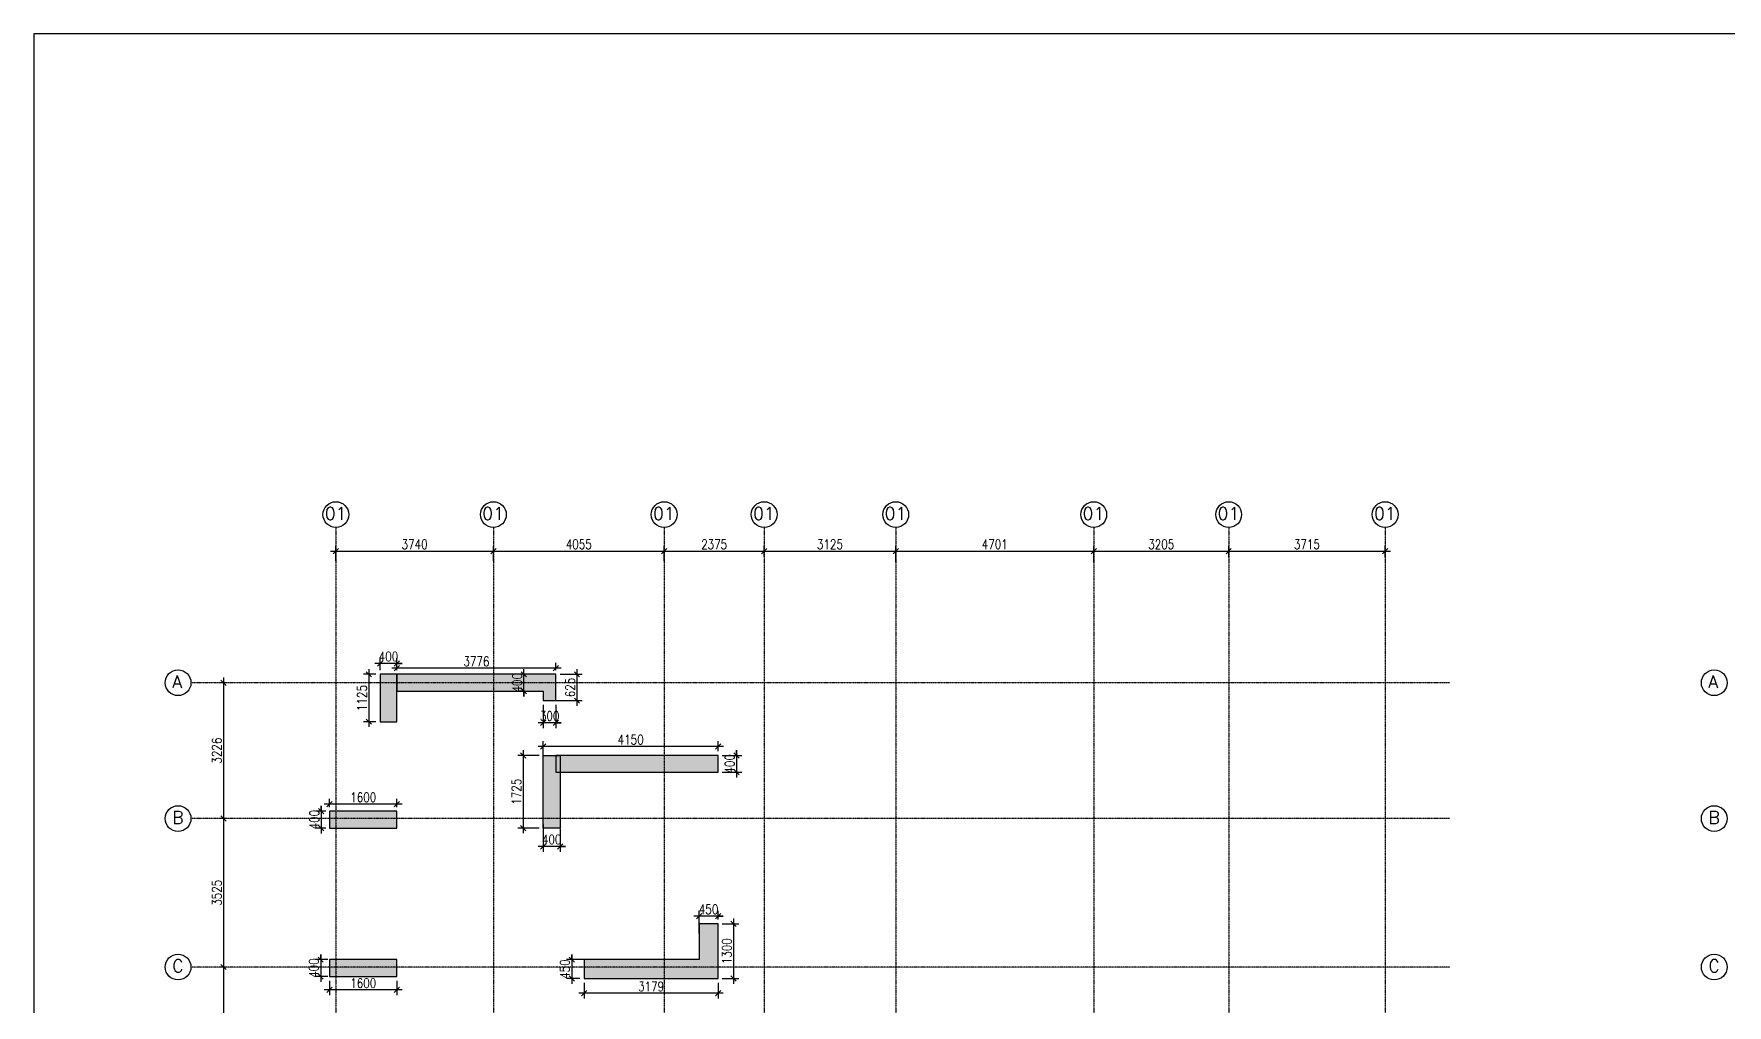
# Model space of a CAD drawing. Header units: millimetres. Extents: x 2061841 to 105821645, y -77612 to 48520811.
# Drawn here: x 105194149 to 105234358, y 48457523 to 48480589 of the extents above; entities that cross this region are included whole.
import ezdxf

# ---------------------------------------------------------------- set-up
doc = ezdxf.new("R2010")
doc.units = ezdxf.units.MM
doc.header["$LTSCALE"] = 10
doc.header["$MEASUREMENT"] = 0
doc.linetypes.add('CENTER', pattern=[2, 1.25, -0.25, 0.25, -0.25])
for name, color, linetype in [('AS-COLS', 2, 'Continuous'), ('BORDER', 5, 'Continuous'), ('griddim', 3, 'Continuous'), ('S-DIM', 7, 'Continuous'), ('S-OPENING', 6, 'Continuous')]:
    doc.layers.add(name, color=color, linetype=linetype)
doc.layers.add('S-STRCOL HATCH', color=33, linetype='Continuous', lineweight=9)
doc.styles.add('200', font='romand.shx', dxfattribs={"width": 0.8, "height": 225})
doc.styles.add('RT', font='romant.shx', dxfattribs={"height": 250})
doc.dimstyles.new('GR1', dxfattribs={"dimtxt": 225, "dimasz": 125, "dimexe": 125, "dimexo": 100, "dimgap": 50, "dimtad": 1, "dimdec": 0, "dimzin": 3, "dimdsep": 46, "dimtxsty": '200', "dimblk1": 'OBLIQUE', "dimblk2": 'OBLIQUE', "dimsah": 1, "dimcen": 0.0625, "dimdle": 125, "dimclrd": 3, "dimclre": 3, "dimclrt": 2, "dimadec": 0, "dimazin": 0, "dimtfac": 1, "dimtdec": 0, "dimtix": 1, "dimtmove": 0, "dimatfit": 3, "dimfxl": 1, "dimtolj": 1, "dimtzin": 0, "dimarcsym": 0})

# ---------------------------------------------------------------- blocks, each defined once
blk = doc.blocks.new('_Oblique')
at = {"color": 0, "linetype": 'ByBlock', "lineweight": -2}
blk.add_line((-0.5, -0.5), (0.5, 0.5), dxfattribs=at)
blk = doc.blocks.new('*D528')
at = {"layer": 'Defpoints', "color": 0, "transparency": 16777216}
for p in [(102438170, 48556218), (102438170, 48555898), (102439770, 48556218)]:
    blk.add_point(p, dxfattribs=at)
at = {"layer": 'S-DIM', "color": 3, "lineweight": -2, "transparency": 16777216}
for p, q in [((102439895, 48555898), (102438045, 48555898)), ((102438170, 48556118), (102438170, 48555773)), ((102439770, 48556118), (102439770, 48555773))]:
    blk.add_line(p, q, dxfattribs=at)
at = {"layer": 'S-DIM', "color": 3, "linetype": 'ByBlock', "lineweight": -2, "transparency": 16777216, "xscale": 125, "yscale": 125, "zscale": 125, "rotation": 180}
blk.add_blockref('_Oblique', (102438170, 48555898), dxfattribs=at)
at = {"layer": 'S-DIM', "color": 3, "linetype": 'ByBlock', "lineweight": -2, "transparency": 16777216, "xscale": 125, "yscale": 125, "zscale": 125}
blk.add_blockref('_Oblique', (102439770, 48555898), dxfattribs=at)
at = {"layer": 'S-DIM', "color": 2, "transparency": 16777216, "insert": (102438970, 48556061), "char_height": 225, "attachment_point": 5, "style": '200'}
blk.add_mtext('\\A1;1600', dxfattribs=at)
blk = doc.blocks.new('*D529')
at = {"layer": 'Defpoints', "color": 0, "transparency": 16777216}
for p in [(102438228, 48556618), (102437959, 48556218), (102438228, 48556218)]:
    blk.add_point(p, dxfattribs=at)
at = {"layer": 'S-DIM', "color": 3, "lineweight": -2, "transparency": 16777216}
for p, q in [((102437959, 48556743), (102437959, 48556093)), ((102437959, 48556618), (102437959, 48556743)), ((102438128, 48556618), (102437834, 48556618)), ((102438128, 48556218), (102437834, 48556218)), ((102437959, 48556218), (102437959, 48556093))]:
    blk.add_line(p, q, dxfattribs=at)
at = {"layer": 'S-DIM', "color": 3, "linetype": 'ByBlock', "lineweight": -2, "transparency": 16777216, "xscale": 125, "yscale": 125, "zscale": 125}
for p, rotation in [((102437959, 48556618), 270), ((102437959, 48556218), 90)]:
    blk.add_blockref('_Oblique', p, dxfattribs=dict(at, rotation=rotation))
at = {"layer": 'S-DIM', "color": 2, "transparency": 16777216, "insert": (102437796, 48556418), "char_height": 225, "attachment_point": 5, "rotation": 90, "style": '200'}
blk.add_mtext('\\A1;400', dxfattribs=at)
blk = doc.blocks.new('*D530')
at = {"layer": 'Defpoints', "color": 0, "transparency": 16777216}
for p in [(102444217, 48556168), (102444217, 48555820), (102447395, 48556168)]:
    blk.add_point(p, dxfattribs=at)
at = {"layer": 'S-DIM', "color": 3, "lineweight": -2, "transparency": 16777216}
for p, q in [((102447520, 48555820), (102444092, 48555820)), ((102444217, 48556068), (102444217, 48555695)), ((102447395, 48556068), (102447395, 48555695))]:
    blk.add_line(p, q, dxfattribs=at)
at = {"layer": 'S-DIM', "color": 3, "linetype": 'ByBlock', "lineweight": -2, "transparency": 16777216, "xscale": 125, "yscale": 125, "zscale": 125, "rotation": 180}
blk.add_blockref('_Oblique', (102444217, 48555820), dxfattribs=at)
at = {"layer": 'S-DIM', "color": 3, "linetype": 'ByBlock', "lineweight": -2, "transparency": 16777216, "xscale": 125, "yscale": 125, "zscale": 125}
blk.add_blockref('_Oblique', (102447395, 48555820), dxfattribs=at)
at = {"layer": 'S-DIM', "color": 2, "transparency": 16777216, "insert": (102445806, 48555982), "char_height": 225, "attachment_point": 5, "style": '200'}
blk.add_mtext('\\A1;3179', dxfattribs=at)
blk = doc.blocks.new('*D531')
at = {"layer": 'Defpoints', "color": 0, "transparency": 16777216}
for p in [(102447395, 48557468), (102447395, 48556168), (102447764, 48556168)]:
    blk.add_point(p, dxfattribs=at)
at = {"layer": 'S-DIM', "color": 3, "lineweight": -2, "transparency": 16777216}
for p, q in [((102447495, 48557468), (102447889, 48557468)), ((102447764, 48557593), (102447764, 48556043)), ((102447495, 48556168), (102447889, 48556168))]:
    blk.add_line(p, q, dxfattribs=at)
at = {"layer": 'S-DIM', "color": 3, "linetype": 'ByBlock', "lineweight": -2, "transparency": 16777216, "xscale": 125, "yscale": 125, "zscale": 125}
for p, rotation in [((102447764, 48557468), 90), ((102447764, 48556168), 270)]:
    blk.add_blockref('_Oblique', p, dxfattribs=dict(at, rotation=rotation))
at = {"layer": 'S-DIM', "color": 2, "transparency": 16777216, "insert": (102447602, 48556818), "char_height": 225, "attachment_point": 5, "rotation": 90, "style": '200'}
blk.add_mtext('\\A1;1300', dxfattribs=at)
blk = doc.blocks.new('*D532')
at = {"layer": 'Defpoints', "color": 0, "transparency": 16777216}
for p in [(102446945, 48557650), (102447395, 48557468), (102446945, 48557135)]:
    blk.add_point(p, dxfattribs=at)
at = {"layer": 'S-DIM', "color": 3, "lineweight": -2, "transparency": 16777216}
for p, q in [((102447520, 48557650), (102446820, 48557650)), ((102446945, 48557650), (102446820, 48557650)), ((102446945, 48557235), (102446945, 48557775)), ((102447395, 48557568), (102447395, 48557775)), ((102447395, 48557650), (102447520, 48557650))]:
    blk.add_line(p, q, dxfattribs=at)
at = {"layer": 'S-DIM', "color": 3, "linetype": 'ByBlock', "lineweight": -2, "transparency": 16777216, "xscale": 125, "yscale": 125, "zscale": 125}
blk.add_blockref('_Oblique', (102446945, 48557650), dxfattribs=at)
at = {"layer": 'S-DIM', "color": 3, "linetype": 'ByBlock', "lineweight": -2, "transparency": 16777216, "xscale": 125, "yscale": 125, "zscale": 125, "rotation": 180}
blk.add_blockref('_Oblique', (102447395, 48557650), dxfattribs=at)
at = {"layer": 'S-DIM', "color": 2, "transparency": 16777216, "insert": (102447170, 48557812), "char_height": 225, "attachment_point": 5, "style": '200'}
blk.add_mtext('\\A1;450', dxfattribs=at)
blk = doc.blocks.new('*D533')
at = {"layer": 'Defpoints', "color": 0, "transparency": 16777216}
for p in [(102444370, 48556618), (102443921, 48556168), (102444217, 48556168)]:
    blk.add_point(p, dxfattribs=at)
at = {"layer": 'S-DIM', "color": 3, "lineweight": -2, "transparency": 16777216}
for p, q in [((102443921, 48556743), (102443921, 48556043)), ((102443921, 48556618), (102443921, 48556743)), ((102444270, 48556618), (102443796, 48556618)), ((102444117, 48556168), (102443796, 48556168)), ((102443921, 48556168), (102443921, 48556043))]:
    blk.add_line(p, q, dxfattribs=at)
at = {"layer": 'S-DIM', "color": 3, "linetype": 'ByBlock', "lineweight": -2, "transparency": 16777216, "xscale": 125, "yscale": 125, "zscale": 125}
for p, rotation in [((102443921, 48556618), 270), ((102443921, 48556168), 90)]:
    blk.add_blockref('_Oblique', p, dxfattribs=dict(at, rotation=rotation))
at = {"layer": 'S-DIM', "color": 2, "transparency": 16777216, "insert": (102443758, 48556393), "char_height": 225, "attachment_point": 5, "rotation": 90, "style": '200'}
blk.add_mtext('\\A1;450', dxfattribs=at)
blk = doc.blocks.new('*D540')
at = {"layer": 'Defpoints', "color": 0, "transparency": 16777216}
for p in [(102443245, 48561468), (102442769, 48559743), (102443245, 48559743)]:
    blk.add_point(p, dxfattribs=at)
at = {"layer": 'S-DIM', "color": 3, "lineweight": -2, "transparency": 16777216}
for p, q in [((102443145, 48561468), (102442644, 48561468)), ((102442769, 48561593), (102442769, 48559618)), ((102443145, 48559743), (102442644, 48559743))]:
    blk.add_line(p, q, dxfattribs=at)
at = {"layer": 'S-DIM', "color": 3, "linetype": 'ByBlock', "lineweight": -2, "transparency": 16777216, "xscale": 125, "yscale": 125, "zscale": 125}
for p, rotation in [((102442769, 48561468), 90), ((102442769, 48559743), 270)]:
    blk.add_blockref('_Oblique', p, dxfattribs=dict(at, rotation=rotation))
at = {"layer": 'S-DIM', "color": 2, "transparency": 16777216, "insert": (102442607, 48560606), "char_height": 225, "attachment_point": 5, "rotation": 90, "style": '200'}
blk.add_mtext('\\A1;1725', dxfattribs=at)
blk = doc.blocks.new('*D541')
at = {"layer": 'Defpoints', "color": 0, "transparency": 16777216}
for p in [(102443245, 48559928), (102443645, 48559828), (102443245, 48559307)]:
    blk.add_point(p, dxfattribs=at)
at = {"layer": 'S-DIM', "color": 3, "lineweight": -2, "transparency": 16777216}
for p, q in [((102443245, 48559828), (102443245, 48559182)), ((102443645, 48559728), (102443645, 48559182)), ((102443770, 48559307), (102443120, 48559307)), ((102443245, 48559307), (102443120, 48559307)), ((102443645, 48559307), (102443770, 48559307))]:
    blk.add_line(p, q, dxfattribs=at)
at = {"layer": 'S-DIM', "color": 3, "linetype": 'ByBlock', "lineweight": -2, "transparency": 16777216, "xscale": 125, "yscale": 125, "zscale": 125}
blk.add_blockref('_Oblique', (102443245, 48559307), dxfattribs=at)
at = {"layer": 'S-DIM', "color": 3, "linetype": 'ByBlock', "lineweight": -2, "transparency": 16777216, "xscale": 125, "yscale": 125, "zscale": 125, "rotation": 180}
blk.add_blockref('_Oblique', (102443645, 48559307), dxfattribs=at)
at = {"layer": 'S-DIM', "color": 2, "transparency": 16777216, "insert": (102443445, 48559469), "char_height": 225, "attachment_point": 5, "style": '200'}
blk.add_mtext('\\A1;400', dxfattribs=at)
blk = doc.blocks.new('*D542')
at = {"layer": 'Defpoints', "color": 0, "transparency": 16777216}
for p in [(102439770, 48563539), (102439770, 48563394), (102443546, 48563394)]:
    blk.add_point(p, dxfattribs=at)
at = {"layer": 'S-DIM', "color": 3, "lineweight": -2, "transparency": 16777216}
for p, q in [((102443671, 48563539), (102439645, 48563539)), ((102439770, 48563494), (102439770, 48563664)), ((102443546, 48563494), (102443546, 48563664))]:
    blk.add_line(p, q, dxfattribs=at)
at = {"layer": 'S-DIM', "color": 3, "linetype": 'ByBlock', "lineweight": -2, "transparency": 16777216, "xscale": 125, "yscale": 125, "zscale": 125, "rotation": 180}
blk.add_blockref('_Oblique', (102439770, 48563539), dxfattribs=at)
at = {"layer": 'S-DIM', "color": 3, "linetype": 'ByBlock', "lineweight": -2, "transparency": 16777216, "xscale": 125, "yscale": 125, "zscale": 125}
blk.add_blockref('_Oblique', (102443546, 48563539), dxfattribs=at)
at = {"layer": 'S-DIM', "color": 2, "transparency": 16777216, "insert": (102441658, 48563701), "char_height": 225, "attachment_point": 5, "style": '200'}
blk.add_mtext('\\A1;3776', dxfattribs=at)
blk = doc.blocks.new('*D543')
at = {"layer": 'Defpoints', "color": 0, "transparency": 16777216}
for p in [(102439370, 48563653), (102439370, 48563394), (102439770, 48563394)]:
    blk.add_point(p, dxfattribs=at)
at = {"layer": 'S-DIM', "color": 3, "lineweight": -2, "transparency": 16777216}
for p, q in [((102439895, 48563653), (102439245, 48563653)), ((102439370, 48563653), (102439245, 48563653)), ((102439370, 48563494), (102439370, 48563778)), ((102439770, 48563494), (102439770, 48563778)), ((102439770, 48563653), (102439895, 48563653))]:
    blk.add_line(p, q, dxfattribs=at)
at = {"layer": 'S-DIM', "color": 3, "linetype": 'ByBlock', "lineweight": -2, "transparency": 16777216, "xscale": 125, "yscale": 125, "zscale": 125}
blk.add_blockref('_Oblique', (102439370, 48563653), dxfattribs=at)
at = {"layer": 'S-DIM', "color": 3, "linetype": 'ByBlock', "lineweight": -2, "transparency": 16777216, "xscale": 125, "yscale": 125, "zscale": 125, "rotation": 180}
blk.add_blockref('_Oblique', (102439770, 48563653), dxfattribs=at)
at = {"layer": 'S-DIM', "color": 2, "transparency": 16777216, "insert": (102439570, 48563816), "char_height": 225, "attachment_point": 5, "style": '200'}
blk.add_mtext('\\A1;400', dxfattribs=at)
blk = doc.blocks.new('*D544')
at = {"layer": 'Defpoints', "color": 0, "transparency": 16777216}
for p in [(102439370, 48563394), (102439104, 48562269), (102439370, 48562269)]:
    blk.add_point(p, dxfattribs=at)
at = {"layer": 'S-DIM', "color": 3, "lineweight": -2, "transparency": 16777216}
for p, q in [((102439104, 48563519), (102439104, 48562144)), ((102439270, 48563394), (102438979, 48563394)), ((102439270, 48562269), (102438979, 48562269))]:
    blk.add_line(p, q, dxfattribs=at)
at = {"layer": 'S-DIM', "color": 3, "linetype": 'ByBlock', "lineweight": -2, "transparency": 16777216, "xscale": 125, "yscale": 125, "zscale": 125}
for p, rotation in [((102439104, 48563394), 90), ((102439104, 48562269), 270)]:
    blk.add_blockref('_Oblique', p, dxfattribs=dict(at, rotation=rotation))
at = {"layer": 'S-DIM', "color": 2, "transparency": 16777216, "insert": (102438941, 48562831), "char_height": 225, "attachment_point": 5, "rotation": 90, "style": '200'}
blk.add_mtext('\\A1;1125', dxfattribs=at)
blk = doc.blocks.new('*D545')
at = {"layer": 'Defpoints', "color": 0, "transparency": 16777216}
for p in [(102438170, 48560311), (102438170, 48560142), (102439770, 48560142)]:
    blk.add_point(p, dxfattribs=at)
at = {"layer": 'S-DIM', "color": 3, "lineweight": -2, "transparency": 16777216}
for p, q in [((102439895, 48560311), (102438045, 48560311)), ((102438170, 48560242), (102438170, 48560436)), ((102439770, 48560242), (102439770, 48560436))]:
    blk.add_line(p, q, dxfattribs=at)
at = {"layer": 'S-DIM', "color": 3, "linetype": 'ByBlock', "lineweight": -2, "transparency": 16777216, "xscale": 125, "yscale": 125, "zscale": 125, "rotation": 180}
blk.add_blockref('_Oblique', (102438170, 48560311), dxfattribs=at)
at = {"layer": 'S-DIM', "color": 3, "linetype": 'ByBlock', "lineweight": -2, "transparency": 16777216, "xscale": 125, "yscale": 125, "zscale": 125}
blk.add_blockref('_Oblique', (102439770, 48560311), dxfattribs=at)
at = {"layer": 'S-DIM', "color": 2, "transparency": 16777216, "insert": (102438970, 48560473), "char_height": 225, "attachment_point": 5, "style": '200'}
blk.add_mtext('\\A1;1600', dxfattribs=at)
blk = doc.blocks.new('*D546')
at = {"layer": 'Defpoints', "color": 0, "transparency": 16777216}
for p in [(102438178, 48560142), (102437971, 48559742), (102438178, 48559742)]:
    blk.add_point(p, dxfattribs=at)
at = {"layer": 'S-DIM', "color": 3, "lineweight": -2, "transparency": 16777216}
for p, q in [((102437971, 48560267), (102437971, 48559617)), ((102437971, 48560142), (102437971, 48560267)), ((102438078, 48560142), (102437846, 48560142)), ((102438078, 48559742), (102437846, 48559742)), ((102437971, 48559742), (102437971, 48559617))]:
    blk.add_line(p, q, dxfattribs=at)
at = {"layer": 'S-DIM', "color": 3, "linetype": 'ByBlock', "lineweight": -2, "transparency": 16777216, "xscale": 125, "yscale": 125, "zscale": 125}
for p, rotation in [((102437971, 48560142), 270), ((102437971, 48559742), 90)]:
    blk.add_blockref('_Oblique', p, dxfattribs=dict(at, rotation=rotation))
at = {"layer": 'S-DIM', "color": 2, "transparency": 16777216, "insert": (102437808, 48559942), "char_height": 225, "attachment_point": 5, "rotation": 90, "style": '200'}
blk.add_mtext('\\A1;400', dxfattribs=at)
blk = doc.blocks.new('*D547')
at = {"layer": 'Defpoints', "color": 0, "transparency": 16777216}
for p in [(102447396, 48561468), (102447396, 48561068), (102447834, 48561068)]:
    blk.add_point(p, dxfattribs=at)
at = {"layer": 'S-DIM', "color": 3, "lineweight": -2, "transparency": 16777216}
for p, q in [((102447496, 48561468), (102447959, 48561468)), ((102447834, 48561593), (102447834, 48560943)), ((102447834, 48561468), (102447834, 48561593)), ((102447496, 48561068), (102447959, 48561068)), ((102447834, 48561068), (102447834, 48560943))]:
    blk.add_line(p, q, dxfattribs=at)
at = {"layer": 'S-DIM', "color": 3, "linetype": 'ByBlock', "lineweight": -2, "transparency": 16777216, "xscale": 125, "yscale": 125, "zscale": 125}
for p, rotation in [((102447834, 48561468), 270), ((102447834, 48561068), 90)]:
    blk.add_blockref('_Oblique', p, dxfattribs=dict(at, rotation=rotation))
at = {"layer": 'S-DIM', "color": 2, "transparency": 16777216, "insert": (102447671, 48561268), "char_height": 225, "attachment_point": 5, "rotation": 90, "style": '200'}
blk.add_mtext('\\A1;400', dxfattribs=at)
blk = doc.blocks.new('*D548')
at = {"layer": 'Defpoints', "color": 0, "transparency": 16777216}
for p in [(102443245, 48561678), (102447396, 48561468), (102443245, 48561368)]:
    blk.add_point(p, dxfattribs=at)
at = {"layer": 'S-DIM', "color": 3, "lineweight": -2, "transparency": 16777216}
for p, q in [((102447521, 48561678), (102443120, 48561678)), ((102443245, 48561468), (102443245, 48561803)), ((102447396, 48561568), (102447396, 48561803))]:
    blk.add_line(p, q, dxfattribs=at)
at = {"layer": 'S-DIM', "color": 3, "linetype": 'ByBlock', "lineweight": -2, "transparency": 16777216, "xscale": 125, "yscale": 125, "zscale": 125, "rotation": 180}
blk.add_blockref('_Oblique', (102443245, 48561678), dxfattribs=at)
at = {"layer": 'S-DIM', "color": 3, "linetype": 'ByBlock', "lineweight": -2, "transparency": 16777216, "xscale": 125, "yscale": 125, "zscale": 125}
blk.add_blockref('_Oblique', (102447396, 48561678), dxfattribs=at)
at = {"layer": 'S-DIM', "color": 2, "transparency": 16777216, "insert": (102445320, 48561841), "char_height": 225, "attachment_point": 5, "style": '200'}
blk.add_mtext('\\A1;4150', dxfattribs=at)
blk = doc.blocks.new('*D625')
at = {"layer": 'Defpoints', "color": 0, "transparency": 16777216}
for p in [(102442785, 48563394), (102442902, 48563394), (102442902, 48562994)]:
    blk.add_point(p, dxfattribs=at)
at = {"layer": 'S-DIM', "color": 3, "lineweight": -2, "transparency": 16777216}
for p, q in [((102442785, 48562869), (102442785, 48563519)), ((102442785, 48563394), (102442785, 48563519)), ((102442802, 48563394), (102442660, 48563394)), ((102442802, 48562994), (102442660, 48562994)), ((102442785, 48562994), (102442785, 48562869))]:
    blk.add_line(p, q, dxfattribs=at)
at = {"layer": 'S-DIM', "color": 3, "linetype": 'ByBlock', "lineweight": -2, "transparency": 16777216, "xscale": 125, "yscale": 125, "zscale": 125}
for p, rotation in [((102442785, 48563394), 270), ((102442785, 48562994), 90)]:
    blk.add_blockref('_Oblique', p, dxfattribs=dict(at, rotation=rotation))
at = {"layer": 'S-DIM', "color": 2, "transparency": 16777216, "insert": (102442623, 48563194), "char_height": 225, "attachment_point": 5, "rotation": 90, "style": '200'}
blk.add_mtext('\\A1;400', dxfattribs=at)
blk = doc.blocks.new('*D626')
at = {"layer": 'Defpoints', "color": 0, "transparency": 16777216}
for p in [(102443245, 48562769), (102443546, 48562769), (102443245, 48562241)]:
    blk.add_point(p, dxfattribs=at)
at = {"layer": 'S-DIM', "color": 3, "lineweight": -2, "transparency": 16777216}
for p, q in [((102443245, 48562669), (102443245, 48562116)), ((102443546, 48562669), (102443546, 48562116)), ((102443671, 48562241), (102443120, 48562241)), ((102443245, 48562241), (102443120, 48562241)), ((102443546, 48562241), (102443671, 48562241))]:
    blk.add_line(p, q, dxfattribs=at)
at = {"layer": 'S-DIM', "color": 3, "linetype": 'ByBlock', "lineweight": -2, "transparency": 16777216, "xscale": 125, "yscale": 125, "zscale": 125}
blk.add_blockref('_Oblique', (102443245, 48562241), dxfattribs=at)
at = {"layer": 'S-DIM', "color": 3, "linetype": 'ByBlock', "lineweight": -2, "transparency": 16777216, "xscale": 125, "yscale": 125, "zscale": 125, "rotation": 180}
blk.add_blockref('_Oblique', (102443546, 48562241), dxfattribs=at)
at = {"layer": 'S-DIM', "color": 2, "transparency": 16777216, "insert": (102443396, 48562403), "char_height": 225, "attachment_point": 5, "style": '200'}
blk.add_mtext('\\A1;300', dxfattribs=at)
blk = doc.blocks.new('*D627')
at = {"layer": 'Defpoints', "color": 0, "transparency": 16777216}
for p in [(102443546, 48563394), (102444046, 48563394), (102443426, 48562769)]:
    blk.add_point(p, dxfattribs=at)
at = {"layer": 'S-DIM', "color": 3, "lineweight": -2, "transparency": 16777216}
for p, q in [((102444046, 48562644), (102444046, 48563519)), ((102443646, 48563394), (102444171, 48563394)), ((102443526, 48562769), (102444171, 48562769))]:
    blk.add_line(p, q, dxfattribs=at)
at = {"layer": 'S-DIM', "color": 3, "linetype": 'ByBlock', "lineweight": -2, "transparency": 16777216, "xscale": 125, "yscale": 125, "zscale": 125}
for p, rotation in [((102444046, 48563394), 90), ((102444046, 48562769), 270)]:
    blk.add_blockref('_Oblique', p, dxfattribs=dict(at, rotation=rotation))
at = {"layer": 'S-DIM', "color": 2, "transparency": 16777216, "insert": (102443884, 48563081), "char_height": 225, "attachment_point": 5, "rotation": 90, "style": '200'}
blk.add_mtext('\\A1;625', dxfattribs=at)
blk = doc.blocks.new('*D645')
at = {"layer": 'Defpoints', "color": 0, "transparency": 16777216}
for p in [(102442060, 48566319), (102438320, 48565992), (102442060, 48565992)]:
    blk.add_point(p, dxfattribs=at)
at = {"layer": 'griddim', "color": 3, "lineweight": -2, "transparency": 16777216}
for p, q in [((102438195, 48566319), (102442185, 48566319)), ((102438320, 48566092), (102438320, 48566444)), ((102442060, 48566092), (102442060, 48566444))]:
    blk.add_line(p, q, dxfattribs=at)
at = {"layer": 'griddim', "color": 3, "linetype": 'ByBlock', "lineweight": -2, "transparency": 16777216, "xscale": 125, "yscale": 125, "zscale": 125, "rotation": 180}
blk.add_blockref('_Oblique', (102438320, 48566319), dxfattribs=at)
at = {"layer": 'griddim', "color": 3, "linetype": 'ByBlock', "lineweight": -2, "transparency": 16777216, "xscale": 125, "yscale": 125, "zscale": 125}
blk.add_blockref('_Oblique', (102442060, 48566319), dxfattribs=at)
at = {"layer": 'griddim', "color": 2, "transparency": 16777216, "insert": (102440190, 48566482), "char_height": 225, "attachment_point": 5, "style": '200'}
blk.add_mtext('\\A1;3740', dxfattribs=at)
blk = doc.blocks.new('*D646')
at = {"layer": 'Defpoints', "color": 0, "transparency": 16777216}
for p in [(102446115, 48566319), (102442060, 48565992), (102446115, 48565992)]:
    blk.add_point(p, dxfattribs=at)
at = {"layer": 'griddim', "color": 3, "lineweight": -2, "transparency": 16777216}
for p, q in [((102441935, 48566319), (102446240, 48566319)), ((102442060, 48566092), (102442060, 48566444)), ((102446115, 48566092), (102446115, 48566444))]:
    blk.add_line(p, q, dxfattribs=at)
at = {"layer": 'griddim', "color": 3, "linetype": 'ByBlock', "lineweight": -2, "transparency": 16777216, "xscale": 125, "yscale": 125, "zscale": 125, "rotation": 180}
blk.add_blockref('_Oblique', (102442060, 48566319), dxfattribs=at)
at = {"layer": 'griddim', "color": 3, "linetype": 'ByBlock', "lineweight": -2, "transparency": 16777216, "xscale": 125, "yscale": 125, "zscale": 125}
blk.add_blockref('_Oblique', (102446115, 48566319), dxfattribs=at)
at = {"layer": 'griddim', "color": 2, "transparency": 16777216, "insert": (102444088, 48566482), "char_height": 225, "attachment_point": 5, "style": '200'}
blk.add_mtext('\\A1;4055', dxfattribs=at)
blk = doc.blocks.new('*D647')
at = {"layer": 'AS-COLS', "color": 3, "lineweight": -2, "transparency": 16777216}
for p, q in [((102445990, 48566319), (102448615, 48566319)), ((102446115, 48566192), (102446115, 48566444)), ((102448490, 48566192), (102448490, 48566444))]:
    blk.add_line(p, q, dxfattribs=at)
at = {"layer": 'Defpoints', "color": 0, "transparency": 16777216}
for p in [(102448490, 48566319), (102446115, 48566092), (102448490, 48566092)]:
    blk.add_point(p, dxfattribs=at)
at = {"layer": 'AS-COLS', "color": 3, "linetype": 'ByBlock', "lineweight": -2, "transparency": 16777216, "xscale": 125, "yscale": 125, "zscale": 125, "rotation": 180}
blk.add_blockref('_Oblique', (102446115, 48566319), dxfattribs=at)
at = {"layer": 'AS-COLS', "color": 3, "linetype": 'ByBlock', "lineweight": -2, "transparency": 16777216, "xscale": 125, "yscale": 125, "zscale": 125}
blk.add_blockref('_Oblique', (102448490, 48566319), dxfattribs=at)
at = {"layer": 'AS-COLS', "color": 2, "transparency": 16777216, "insert": (102447303, 48566482), "char_height": 225, "attachment_point": 5, "style": '200'}
blk.add_mtext('\\A1;2375', dxfattribs=at)
blk = doc.blocks.new('*D648')
at = {"layer": 'AS-COLS', "color": 3, "lineweight": -2, "transparency": 16777216}
for p, q in [((102448365, 48566319), (102451740, 48566319)), ((102448490, 48566192), (102448490, 48566444)), ((102451615, 48566057), (102451615, 48566444))]:
    blk.add_line(p, q, dxfattribs=at)
at = {"layer": 'Defpoints', "color": 0, "transparency": 16777216}
for p in [(102451615, 48566319), (102448490, 48566092), (102451615, 48565957)]:
    blk.add_point(p, dxfattribs=at)
at = {"layer": 'AS-COLS', "color": 3, "linetype": 'ByBlock', "lineweight": -2, "transparency": 16777216, "xscale": 125, "yscale": 125, "zscale": 125, "rotation": 180}
blk.add_blockref('_Oblique', (102448490, 48566319), dxfattribs=at)
at = {"layer": 'AS-COLS', "color": 3, "linetype": 'ByBlock', "lineweight": -2, "transparency": 16777216, "xscale": 125, "yscale": 125, "zscale": 125}
blk.add_blockref('_Oblique', (102451615, 48566319), dxfattribs=at)
at = {"layer": 'AS-COLS', "color": 2, "transparency": 16777216, "insert": (102450053, 48566482), "char_height": 225, "attachment_point": 5, "style": '200'}
blk.add_mtext('\\A1;3125', dxfattribs=at)
blk = doc.blocks.new('*D649')
at = {"layer": 'AS-COLS', "color": 3, "lineweight": -2, "transparency": 16777216}
for p, q in [((102451490, 48566319), (102456441, 48566319)), ((102451615, 48566057), (102451615, 48566444)), ((102456316, 48566057), (102456316, 48566444))]:
    blk.add_line(p, q, dxfattribs=at)
at = {"layer": 'Defpoints', "color": 0, "transparency": 16777216}
for p in [(102456316, 48566319), (102451615, 48565957), (102456316, 48565957)]:
    blk.add_point(p, dxfattribs=at)
at = {"layer": 'AS-COLS', "color": 3, "linetype": 'ByBlock', "lineweight": -2, "transparency": 16777216, "xscale": 125, "yscale": 125, "zscale": 125, "rotation": 180}
blk.add_blockref('_Oblique', (102451615, 48566319), dxfattribs=at)
at = {"layer": 'AS-COLS', "color": 3, "linetype": 'ByBlock', "lineweight": -2, "transparency": 16777216, "xscale": 125, "yscale": 125, "zscale": 125}
blk.add_blockref('_Oblique', (102456316, 48566319), dxfattribs=at)
at = {"layer": 'AS-COLS', "color": 2, "transparency": 16777216, "insert": (102453966, 48566482), "char_height": 225, "attachment_point": 5, "style": '200'}
blk.add_mtext('\\A1;4701', dxfattribs=at)
blk = doc.blocks.new('*D650')
at = {"layer": 'AS-COLS', "color": 3, "lineweight": -2, "transparency": 16777216}
for p, q in [((102456191, 48566319), (102459646, 48566319)), ((102456316, 48566057), (102456316, 48566444)), ((102459521, 48566173), (102459521, 48566444))]:
    blk.add_line(p, q, dxfattribs=at)
at = {"layer": 'Defpoints', "color": 0, "transparency": 16777216}
for p in [(102459521, 48566319), (102456316, 48565957), (102459521, 48566073)]:
    blk.add_point(p, dxfattribs=at)
at = {"layer": 'AS-COLS', "color": 3, "linetype": 'ByBlock', "lineweight": -2, "transparency": 16777216, "xscale": 125, "yscale": 125, "zscale": 125, "rotation": 180}
blk.add_blockref('_Oblique', (102456316, 48566319), dxfattribs=at)
at = {"layer": 'AS-COLS', "color": 3, "linetype": 'ByBlock', "lineweight": -2, "transparency": 16777216, "xscale": 125, "yscale": 125, "zscale": 125}
blk.add_blockref('_Oblique', (102459521, 48566319), dxfattribs=at)
at = {"layer": 'AS-COLS', "color": 2, "transparency": 16777216, "insert": (102457919, 48566482), "char_height": 225, "attachment_point": 5, "style": '200'}
blk.add_mtext('\\A1;3205', dxfattribs=at)
blk = doc.blocks.new('*D651')
at = {"layer": 'AS-COLS', "color": 3, "lineweight": -2, "transparency": 16777216}
for p, q in [((102459396, 48566319), (102463361, 48566319)), ((102459521, 48566173), (102459521, 48566444)), ((102463236, 48566173), (102463236, 48566444))]:
    blk.add_line(p, q, dxfattribs=at)
at = {"layer": 'Defpoints', "color": 0, "transparency": 16777216}
for p in [(102463236, 48566319), (102459521, 48566073), (102463236, 48566073)]:
    blk.add_point(p, dxfattribs=at)
at = {"layer": 'AS-COLS', "color": 3, "linetype": 'ByBlock', "lineweight": -2, "transparency": 16777216, "xscale": 125, "yscale": 125, "zscale": 125, "rotation": 180}
blk.add_blockref('_Oblique', (102459521, 48566319), dxfattribs=at)
at = {"layer": 'AS-COLS', "color": 3, "linetype": 'ByBlock', "lineweight": -2, "transparency": 16777216, "xscale": 125, "yscale": 125, "zscale": 125}
blk.add_blockref('_Oblique', (102463236, 48566319), dxfattribs=at)
at = {"layer": 'AS-COLS', "color": 2, "transparency": 16777216, "insert": (102461379, 48566482), "char_height": 225, "attachment_point": 5, "style": '200'}
blk.add_mtext('\\A1;3715', dxfattribs=at)
blk = doc.blocks.new('*D652')
at = {"layer": 'AS-COLS', "color": 3, "lineweight": -2, "transparency": 16777216}
for p, q in [((102435721, 48563193), (102435529, 48563193)), ((102435654, 48563318), (102435654, 48559843)), ((102435721, 48559968), (102435529, 48559968))]:
    blk.add_line(p, q, dxfattribs=at)
at = {"layer": 'Defpoints', "color": 0, "transparency": 16777216}
for p in [(102435821, 48563193), (102435654, 48559968), (102435821, 48559968)]:
    blk.add_point(p, dxfattribs=at)
at = {"layer": 'AS-COLS', "color": 3, "linetype": 'ByBlock', "lineweight": -2, "transparency": 16777216, "xscale": 125, "yscale": 125, "zscale": 125}
for p, rotation in [((102435654, 48563193), 90), ((102435654, 48559968), 270)]:
    blk.add_blockref('_Oblique', p, dxfattribs=dict(at, rotation=rotation))
at = {"layer": 'AS-COLS', "color": 2, "transparency": 16777216, "insert": (102435491, 48561581), "char_height": 225, "attachment_point": 5, "rotation": 90, "style": '200'}
blk.add_mtext('\\A1;3226', dxfattribs=at)
blk = doc.blocks.new('*D653')
at = {"layer": 'AS-COLS', "color": 3, "lineweight": -2, "transparency": 16777216}
for p, q in [((102435721, 48559968), (102435529, 48559968)), ((102435654, 48560093), (102435654, 48556318)), ((102435740, 48556443), (102435529, 48556443))]:
    blk.add_line(p, q, dxfattribs=at)
at = {"layer": 'Defpoints', "color": 0, "transparency": 16777216}
for p in [(102435821, 48559968), (102435654, 48556443), (102435840, 48556443)]:
    blk.add_point(p, dxfattribs=at)
at = {"layer": 'AS-COLS', "color": 3, "linetype": 'ByBlock', "lineweight": -2, "transparency": 16777216, "xscale": 125, "yscale": 125, "zscale": 125}
for p, rotation in [((102435654, 48559968), 90), ((102435654, 48556443), 270)]:
    blk.add_blockref('_Oblique', p, dxfattribs=dict(at, rotation=rotation))
at = {"layer": 'AS-COLS', "color": 2, "transparency": 16777216, "insert": (102435491, 48558205), "char_height": 225, "attachment_point": 5, "rotation": 90, "style": '200'}
blk.add_mtext('\\A1;3525', dxfattribs=at)
blk = doc.blocks.new('*D654')
at = {"layer": 'AS-COLS', "color": 3, "lineweight": -2, "transparency": 16777216}
for p, q in [((102435740, 48556443), (102435529, 48556443)), ((102435654, 48556568), (102435654, 48553143)), ((102435740, 48553268), (102435529, 48553268))]:
    blk.add_line(p, q, dxfattribs=at)
at = {"layer": 'Defpoints', "color": 0, "transparency": 16777216}
for p in [(102435840, 48556443), (102435654, 48553268), (102435840, 48553268)]:
    blk.add_point(p, dxfattribs=at)
at = {"layer": 'AS-COLS', "color": 3, "linetype": 'ByBlock', "lineweight": -2, "transparency": 16777216, "xscale": 125, "yscale": 125, "zscale": 125}
for p, rotation in [((102435654, 48556443), 90), ((102435654, 48553268), 270)]:
    blk.add_blockref('_Oblique', p, dxfattribs=dict(at, rotation=rotation))
at = {"layer": 'AS-COLS', "color": 2, "transparency": 16777216, "insert": (102435491, 48554855), "char_height": 225, "attachment_point": 5, "rotation": 90, "style": '200'}
blk.add_mtext('\\A1;3175', dxfattribs=at)
blk = doc.blocks.new('TOWER-A TYPICAL FLOOR FRAMING PLAN N')
at = {"layer": 'S-STRCOL HATCH'}
h = blk.add_hatch(color=256, dxfattribs=at)
h.dxf.hatch_style = 1
h.paths.add_polyline_path([(102439370, 48563393.8), (102439370, 48562268.8), (102439770, 48562268.8), (102439770, 48563393.8)])
h = blk.add_hatch(color=256, dxfattribs=at)
h.dxf.hatch_style = 1
h.paths.add_polyline_path([(102443545.8, 48563022.2), (102443545.8, 48563393.8), (102439770, 48563393.8), (102439770, 48562993.8), (102443245.3, 48562993.8), (102443245.3, 48562768.6), (102443545.7, 48562768.6), (102443545.8, 48563022.2), (102443545.8, 48563022.2)])
h = blk.add_hatch(color=256, dxfattribs=at)
h.dxf.hatch_style = 1
h.paths.add_polyline_path([(102443245.3, 48561468.4), (102443645.3, 48561468.4), (102443645.3, 48559743.4), (102443245.3, 48559743.4), (102443245.3, 48561468.4)])
h = blk.add_hatch(color=256, dxfattribs=at)
h.dxf.hatch_style = 1
h.paths.add_polyline_path([(102447395.6, 48561067.9), (102447395.6, 48561467.9), (102443545.3, 48561467.9), (102443545.3, 48561067.9), (102445458.5, 48561067.9), (102445458.5, 48561067.9), (102447395.6, 48561067.9)])
h = blk.add_hatch(color=256, dxfattribs=at)
h.dxf.hatch_style = 1
h.paths.add_polyline_path([(102438170.4, 48559742.4), (102439770.4, 48559742.4), (102439770.4, 48560142.4), (102438170.4, 48560142.4), (102438170.4, 48559742.4)])
h = blk.add_hatch(color=256, dxfattribs=at)
h.dxf.hatch_style = 1
h.paths.add_polyline_path([(102444216.6, 48556617.9), (102444216.6, 48556167.9), (102447395.4, 48556167.9), (102447395.4, 48557467.9), (102446945.4, 48557467.9), (102446945.4, 48556617.9), (102444216.6, 48556617.9)])
h = blk.add_hatch(color=256, dxfattribs=at)
h.dxf.hatch_style = 1
h.paths.add_polyline_path([(102438170.4, 48556218), (102439770.4, 48556218), (102439770.4, 48556618), (102438170.4, 48556618), (102438170.4, 48556218)])
at = {"layer": 'AS-COLS', "color": 1, "elevation": 0}
for points in [[(102439370, 48563393.8), (102439370, 48562268.8), (102439770, 48562268.8), (102439770, 48563393.8)], [(102443545.8, 48563022.2), (102443545.8, 48563393.8), (102439770, 48563393.8), (102439770, 48562993.8), (102443245.3, 48562993.8), (102443245.3, 48562768.6), (102443545.7, 48562768.6), (102443545.8, 48563022.2)], [(102443245.3, 48561468.4), (102443645.3, 48561468.4), (102443645.3, 48559743.4), (102443245.3, 48559743.4)], [(102447395.6, 48561067.9), (102447395.6, 48561467.9), (102443545.3, 48561467.9), (102443545.3, 48561067.9), (102445458.5, 48561067.9), (102445458.5, 48561067.9)], [(102438170.4, 48559742.4), (102439770.4, 48559742.4), (102439770.4, 48560142.4), (102438170.4, 48560142.4)], [(102444216.6, 48556617.9), (102444216.6, 48556167.9), (102447395.4, 48556167.9), (102447395.4, 48557467.9), (102446945.4, 48557467.9), (102446945.4, 48556617.9)], [(102438170.4, 48556218), (102439770.4, 48556218), (102439770.4, 48556618), (102438170.4, 48556618)]]:
    blk.add_lwpolyline(points, close=True, dxfattribs=at)
at = {"layer": 'BORDER'}
blk.add_lwpolyline([(102431148.3, 48519203.5), (102515248.3, 48519203.5), (102515248.3, 48578603.5), (102431148.3, 48578603.5)], close=True, dxfattribs=at)
at = {"layer": 'griddim', "color": 6, "linetype": 'CENTER', "ltscale": 0.02}
for p, q in [((102438320.2, 48566881), (102438320.2, 48532643.9)), ((102442060.2, 48566881), (102442060.2, 48532643.9)), ((102446115.4, 48566881), (102446115.4, 48532643.9)), ((102448490.3, 48566881), (102448490.3, 48532643.9)), ((102451615.5, 48566881), (102451615.5, 48532643.9)), ((102456316, 48566881), (102456316, 48532643.9)), ((102459521.2, 48566881), (102459521.2, 48532643.9)), ((102463236.1, 48566881), (102463236.1, 48532643.9)), ((102464770.9, 48563193.5), (102434878.6, 48563193.5)), ((102464770.9, 48559967.8), (102434878.6, 48559967.8)), ((102464770.9, 48556442.7), (102434878.6, 48556442.7))]:
    blk.add_line(p, q, dxfattribs=at)
at = {"layer": 'griddim', "color": 6}
for centre in [(102438320.2, 48567187.1), (102442060.2, 48567187.1), (102446115.4, 48567187.1), (102448490.3, 48567187.1), (102451615.5, 48567187.1), (102456316, 48567187.1), (102459521.2, 48567187.1), (102463236.1, 48567187.1), (102434572.5, 48563193.5), (102471051.4, 48563193.5), (102434572.5, 48559967.8), (102471051.4, 48559967.8), (102434572.5, 48556442.7), (102471051.4, 48556442.7)]:
    blk.add_circle(centre, 306.1, dxfattribs=at)
at = {"layer": 'griddim', "style": 'RT'}
for s, p in [('01', (102438057.1, 48567063.2)), ('01', (102441797.2, 48567063.2)), ('01', (102445852.4, 48567063.2)), ('01', (102448227.3, 48567063.2)), ('01', (102451352.5, 48567063.2)), ('01', (102456053, 48567063.2)), ('01', (102459258.1, 48567063.2)), ('01', (102462973, 48567063.2)), ('A', (102434434.4, 48563069.7)), ('A', (102470913.3, 48563069.7)), ('B', (102434434.4, 48559843.9)), ('B', (102470913.3, 48559843.9)), ('C', (102434434.4, 48556318.9)), ('C', (102470913.3, 48556318.9))]:
    blk.add_text(s, height=300, dxfattribs=at).set_placement(p)
at = {"layer": 'AS-COLS', "color": 6}
dim = blk.add_linear_dim(base=(102448490.3, 48566319.4), p1=(102446115.4, 48566092), p2=(102448490.3, 48566092), dimstyle='GR1', dxfattribs=at)
dim.commit()
dim.dimension.update_dxf_attribs({"geometry": '*D647', "text_midpoint": (102447302.9, 48566481.9)})
for base, p1, p2, picture, middle in [((102451615.5, 48566319.4), (102448490.3, 48566092), (102451615.5, 48565957.1), '*D648', (102450052.9, 48566481.9)), ((102456316.0336, 48566319.4324), (102451615.4884, 48565957.0546), (102456316.0336, 48565957.0546), '*D649', (102453965.761, 48566481.9324)), ((102459521.2, 48566319.4), (102456316, 48565957.1), (102459521.2, 48566073.3), '*D650', (102457918.6, 48566481.9)), ((102463236.1, 48566319.4), (102459521.2, 48566073.3), (102463236.1, 48566073.3), '*D651', (102461378.6, 48566481.9))]:
    dim = blk.add_linear_dim(base=base, p1=p1, p2=p2, dimstyle='GR1', override={"dimtmove": 1}, dxfattribs=at)
    dim.commit()
    dim.dimension.update_dxf_attribs({"geometry": picture, "text_midpoint": middle})
dim = blk.add_linear_dim(base=(102435653.8, 48559967.8), p1=(102435821.2, 48563193.5), p2=(102435821.2, 48559967.8), angle=90, dimstyle='GR1', dxfattribs=at)
dim.commit()
dim.dimension.update_dxf_attribs({"geometry": '*D652', "text_midpoint": (102435491.3, 48561580.6)})
for base, p1, p2, picture, middle in [((102435653.8, 48556442.7), (102435821.2, 48559967.8), (102435839.8, 48556442.7), '*D653', (102435491.3, 48558205.2)), ((102435653.8, 48553267.6), (102435839.8, 48556442.7), (102435839.8, 48553267.6), '*D654', (102435491.3, 48554855.1))]:
    dim = blk.add_linear_dim(base=base, p1=p1, p2=p2, angle=90, dimstyle='GR1', override={"dimtmove": 1}, dxfattribs=at)
    dim.commit()
    dim.dimension.update_dxf_attribs({"geometry": picture, "text_midpoint": middle})
at = {"layer": 'griddim', "color": 6}
for base, p1, p2, picture, middle in [((102442060.2, 48566319.4), (102438320.2, 48565992), (102442060.2, 48565992), '*D645', (102440190.2, 48566481.9)), ((102446115.4, 48566319.4), (102442060.2, 48565992), (102446115.4, 48565992), '*D646', (102444087.8, 48566481.9))]:
    dim = blk.add_linear_dim(base=base, p1=p1, p2=p2, dimstyle='GR1', dxfattribs=at)
    dim.commit()
    dim.dimension.update_dxf_attribs({"geometry": picture, "text_midpoint": middle})
at = {"layer": 'S-DIM'}
for base, p1, p2, picture, middle in [((102439370, 48563653.2, 0), (102439770, 48563393.8), (102439370, 48563393.8), '*D543', (102439570, 48563815.7, 0)), ((102439770, 48563538.6, 0), (102443545.8, 48563393.8), (102439770, 48563393.8), '*D542', (102441657.9, 48563701.1, 0)), ((102443245.3, 48561678.2, 0), (102447395.6, 48561467.9), (102443245.3, 48561368.4), '*D548', (102445320.4, 48561840.7, 0)), ((102438170.4, 48560310.9, 0), (102439770.4, 48560142.4), (102438170.4, 48560142.4), '*D545', (102438970.4, 48560473.4, 0)), ((102443245.3, 48559306.9, 0), (102443645.3, 48559827.5), (102443245.3, 48559927.5), '*D541', (102443445.3, 48559469.4, 0)), ((102446945.4, 48557650, 0), (102447395.4, 48557467.9, 0), (102446945.4, 48557134.5, 0), '*D532', (102447170.4, 48557812.5, 0)), ((102438170.4, 48555898, 0), (102439770.4, 48556218), (102438170.4, 48556218), '*D528', (102438970.4, 48556060.5, 0)), ((102444216.6, 48555819.8, 0), (102447395.4, 48556167.9), (102444216.6, 48556167.9), '*D530', (102445806, 48555982.3, 0))]:
    dim = blk.add_linear_dim(base=base, p1=p1, p2=p2, dimstyle='GR1', dxfattribs=at)
    dim.commit()
    dim.dimension.update_dxf_attribs({"geometry": picture, "text_midpoint": middle})
for base, p1, p2, picture, middle in [((102439103.5, 48562268.8, 0), (102439370, 48563393.8), (102439370, 48562268.8), '*D544', (102438941, 48562831.3, 0)), ((102442769.3, 48559743.4, 0), (102443245.3, 48561468.4), (102443245.3, 48559743.4), '*D540', (102442606.8, 48560605.9, 0)), ((102447833.6, 48561067.9, 0), (102447395.6, 48561467.9), (102447395.6, 48561067.9), '*D547', (102447671.1, 48561267.9, 0)), ((102437970.9, 48559742.4), (102438178.1, 48560142.4, 0), (102438178.1, 48559742.4, 0), '*D546', (102437808.4, 48559942.4)), ((102447764.4, 48556167.9, 0), (102447395.4, 48557467.9, 0), (102447395.4, 48556167.9), '*D531', (102447601.9, 48556817.9, 0)), ((102437958.9, 48556218, 0), (102438227.6, 48556618), (102438227.6, 48556218), '*D529', (102437796.4, 48556418, 0)), ((102443921, 48556167.9, 0), (102444370.2, 48556617.9), (102444216.6, 48556167.9), '*D533', (102443758.5, 48556392.9, 0))]:
    dim = blk.add_linear_dim(base=base, p1=p1, p2=p2, angle=90, dimstyle='GR1', dxfattribs=at)
    dim.commit()
    dim.dimension.update_dxf_attribs({"geometry": picture, "text_midpoint": middle})
at = {"layer": 'S-DIM', "color": 6}
for base, p1, p2, picture, middle in [((102442785.3, 48563393.8), (102442901.6, 48562993.8), (102442901.6, 48563393.8), '*D625', (102442622.8, 48563193.8)), ((102444046.2, 48563393.8), (102443425.7, 48562768.6), (102443545.8, 48563393.8), '*D627', (102443883.7, 48563081.2))]:
    dim = blk.add_linear_dim(base=base, p1=p1, p2=p2, angle=90, dimstyle='GR1', dxfattribs=at)
    dim.commit()
    dim.dimension.update_dxf_attribs({"geometry": picture, "text_midpoint": middle})
dim = blk.add_linear_dim(base=(102443245.3, 48562240.8), p1=(102443545.7, 48562768.6), p2=(102443245.3, 48562768.6), dimstyle='GR1', dxfattribs=at)
dim.commit()
dim.dimension.update_dxf_attribs({"geometry": '*D626', "text_midpoint": (102443395.5, 48562403.3)})

msp = doc.modelspace()

# ---------------------------------------------------------------- block references
at = {"layer": 'S-OPENING'}
msp.add_blockref('TOWER-A TYPICAL FLOOR FRAMING PLAN N', (2763000.3, -98014.7), dxfattribs=at)

doc.saveas('drawing.dxf')
